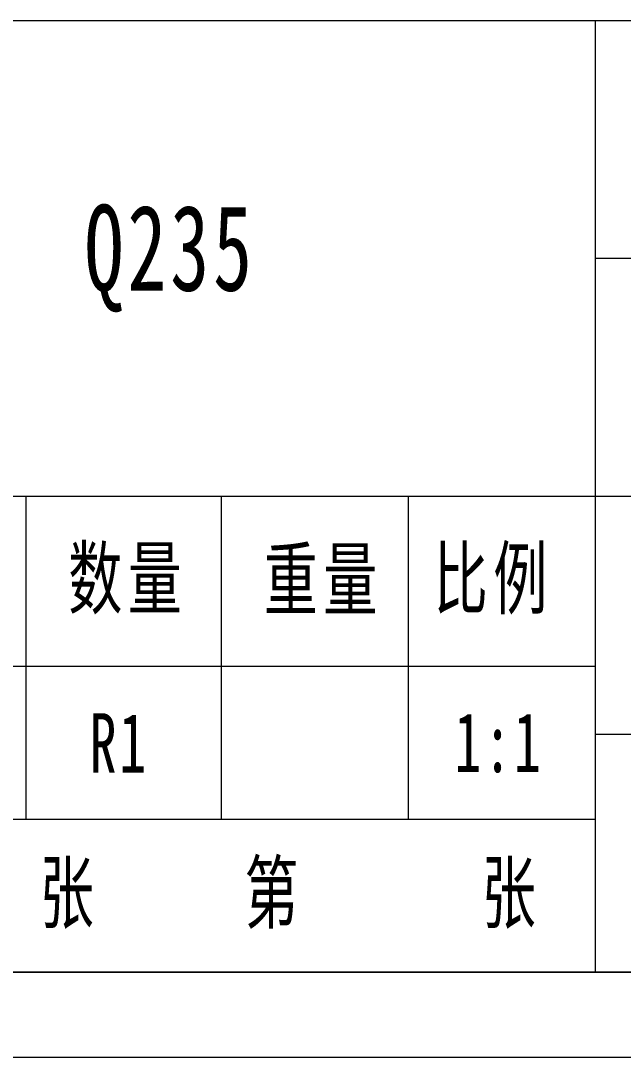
# Model space of a CAD drawing. Header units: millimetres. Extents: x -15766 to 80009, y -9701 to 15159.
# Drawn here: x 12918.2 to 12953.7, y 13253.7 to 13314.7 of the extents above; entities that cross this region are included whole.
import ezdxf

# ---------------------------------------------------------------- set-up
doc = ezdxf.new("R2010")
doc.units = ezdxf.units.MM
for name, color, linetype, lineweight in [('CDRAFT0', 7, 'Continuous', 18), ('title_frame', 7, 'Continuous', 18), ('尺寸线层', 3, 'Continuous', 18), ('粗实线层_1', 7, 'Continuous', 15), ('细实线层', 7, 'Continuous', 18)]:
    doc.layers.add(name, color=color, linetype=linetype, lineweight=lineweight)
doc.styles.add('标准', font='', dxfattribs={"width": 0.667})
doc.styles.get('标准').set_extended_font_data('宋体')

# ---------------------------------------------------------------- blocks, each defined once
blk = doc.blocks.new('*X590')
at = {"layer": 'CDRAFT0'}
blk.add_line((0, 0), (420, 0), dxfattribs=at)
at = {"layer": '粗实线层_1'}
blk.add_line((25, 5), (415, 5), dxfattribs=at)

msp = doc.modelspace()

# ---------------------------------------------------------------- linework, layer by layer
at = {"layer": '粗实线层_1'}
for p, q in [((13002.00159, 13314.73384), (12822.00159, 13314.73384)), ((12952.00159, 13314.73384), (12952.00159, 13258.73384)), ((13002.00159, 13300.73384), (12952.00159, 13300.73384)), ((12952.00159, 13286.73384), (12822.00159, 13286.73384)), ((12918.50159, 13286.73384), (12918.50159, 13267.73384)), ((12930.00159, 13286.73384), (12930.00159, 13267.73384)), ((12941.00159, 13286.73384), (12941.00159, 13267.73384)), ((13002.00159, 13286.73384), (12952.00159, 13286.73384)), ((13002.00159, 13272.73384), (12952.00159, 13272.73384)), ((12952.00159, 13267.73384), (12902.00159, 13267.73384)), ((13002.00159, 13258.73384), (12822.00159, 13258.73384))]:
    msp.add_line(p, q, dxfattribs=at)
at = {"layer": '细实线层'}
msp.add_line((12952.00159, 13276.73384), (12902.00159, 13276.73384), dxfattribs=at)

# ---------------------------------------------------------------- block references
at = {"layer": 'title_frame'}
msp.add_blockref('*X590', (12587.00159, 13253.73384), dxfattribs=at)

# ---------------------------------------------------------------- texts
at = {"layer": '尺寸线层', "attachment_point": 5, "line_spacing_factor": 1.15057, "style": '标准'}
for s, insert, char_height, width in [('{\\T1.1;Q235}', (12927.00159, 13300.73384), 5.0503058, 29.4580043), ('\\T1.1;数量', (12924.50159, 13281.73384), 3.5, 22), ('\\T1.1;重量', (12936.00159, 13281.73384), 3.5, 22), ('\\T1.1;比例', (12946.00159, 13281.73384), 3.5, 22), ('{\\T1.1;R1}', (12924.00159, 13272.23384), 3.5, 11), ('\\T1.1;1:1', (12946.3364, 13272.23384), 3.5, 10.6696195), ('\\T1.1;第', (12933.11183, 13263.23384), 3.5, 8), ('\\T1.1;张', (12921.07292, 13263.23384), 3.5, 8), ('\\T1.1;张', (12947.07292, 13263.23384), 3.5, 8)]:
    msp.add_mtext(s, dxfattribs=dict(at, insert=insert, char_height=char_height, width=width))

doc.saveas('drawing.dxf')
